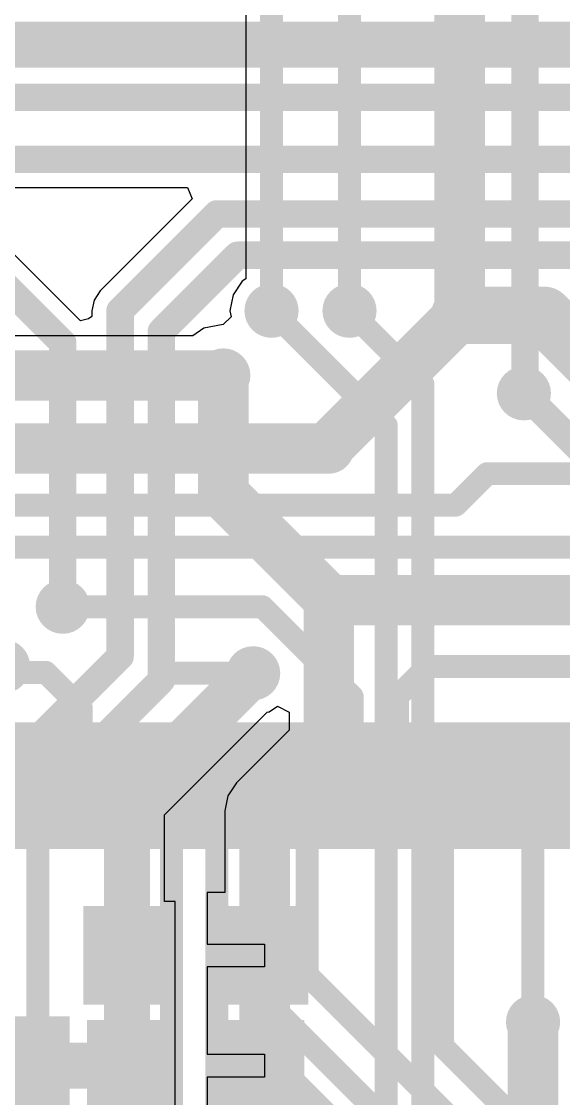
# Model space of a CAD drawing. Header units: millimetres. Extents: x 0 to 214, y 0 to 214.
# Drawn here: x 3.812 to 4.0483, y 2.0827 to 2.5521 of the extents above; entities that cross this region are included whole.
import ezdxf

# ---------------------------------------------------------------- set-up
doc = ezdxf.new("R2010")
doc.units = ezdxf.units.MM
doc.header["$MEASUREMENT"] = 0
for name, color, linetype in [('BottomLayer', 5, 'Continuous'), ('BottomPaste', 16, 'Continuous'), ('BottomSolder', 6, 'Continuous'), ('TopLayer', 1, 'Continuous'), ('TopPaste', 8, 'Continuous'), ('TopSolder', 216, 'Continuous'), ('ViaHoleLayer', 16, 'Continuous')]:
    doc.layers.add(name, color=color, linetype=linetype)

# ---------------------------------------------------------------- blocks, each defined once
blk = doc.blocks.new('RES_0603_B_4')
at = {"layer": 'BottomLayer'}
for points in [[(-0.045, -0.0175), (-0.045, 0.0175), (-0.015, 0.0175), (-0.015, -0.0175)], [(0.015, -0.0175), (0.015, 0.0175), (0.045, 0.0175), (0.045, -0.0175)]]:
    blk.add_hatch(color=5, dxfattribs=at).paths.add_polyline_path(points)
at = {"layer": 'BottomPaste'}
for points in [[(-0.045, -0.0175), (-0.045, 0.0175), (-0.015, 0.0175), (-0.015, -0.0175)], [(0.015, -0.0175), (0.015, 0.0175), (0.045, 0.0175), (0.045, -0.0175)]]:
    blk.add_hatch(color=16, dxfattribs=at).paths.add_polyline_path(points)
at = {"layer": 'BottomSolder'}
for points in [[(-0.049, -0.0215), (-0.049, 0.0215), (-0.011, 0.0215), (-0.011, -0.0215)], [(0.011, -0.0215), (0.011, 0.0215), (0.049, 0.0215), (0.049, -0.0215)]]:
    blk.add_hatch(color=6, dxfattribs=at).paths.add_polyline_path(points)
blk = doc.blocks.new('LQFP_100_101')
at = {"layer": 'TopLayer'}
for points in [[(-0.15157, -0.2815), (-0.15157, -0.32874), (-0.16339, -0.32874), (-0.16339, -0.2815)], [(-0.13189, -0.2815), (-0.13189, -0.32874), (-0.1437, -0.32874), (-0.1437, -0.2815)], [(-0.1122, -0.2815), (-0.1122, -0.32874), (-0.12402, -0.32874), (-0.12402, -0.2815)], [(-0.09252, -0.2815), (-0.09252, -0.32874), (-0.10433, -0.32874), (-0.10433, -0.2815)], [(-0.07283, -0.2815), (-0.07283, -0.32874), (-0.08465, -0.32874), (-0.08465, -0.2815)], [(-0.05315, -0.2815), (-0.05315, -0.32874), (-0.06496, -0.32874), (-0.06496, -0.2815)], [(-0.03346, -0.2815), (-0.03346, -0.32874), (-0.04528, -0.32874), (-0.04528, -0.2815)], [(-0.01378, -0.2815), (-0.01378, -0.32874), (-0.02559, -0.32874), (-0.02559, -0.2815)], [(0.00591, -0.2815), (0.00591, -0.32874), (-0.00591, -0.32874), (-0.00591, -0.2815)], [(0.02559, -0.2815), (0.02559, -0.32874), (0.01378, -0.32874), (0.01378, -0.2815)], [(0.04528, -0.2815), (0.04528, -0.32874), (0.03346, -0.32874), (0.03346, -0.2815)], [(0.06496, -0.2815), (0.06496, -0.32874), (0.05315, -0.32874), (0.05315, -0.2815)]]:
    blk.add_hatch(color=1, dxfattribs=at).paths.add_polyline_path(points)
at = {"layer": 'TopPaste'}
for points in [[(-0.15157, -0.2815), (-0.15157, -0.32874), (-0.16339, -0.32874), (-0.16339, -0.2815)], [(-0.13189, -0.2815), (-0.13189, -0.32874), (-0.1437, -0.32874), (-0.1437, -0.2815)], [(-0.1122, -0.2815), (-0.1122, -0.32874), (-0.12402, -0.32874), (-0.12402, -0.2815)], [(-0.09252, -0.2815), (-0.09252, -0.32874), (-0.10433, -0.32874), (-0.10433, -0.2815)], [(-0.07283, -0.2815), (-0.07283, -0.32874), (-0.08465, -0.32874), (-0.08465, -0.2815)], [(-0.05315, -0.2815), (-0.05315, -0.32874), (-0.06496, -0.32874), (-0.06496, -0.2815)], [(-0.03346, -0.2815), (-0.03346, -0.32874), (-0.04528, -0.32874), (-0.04528, -0.2815)], [(-0.01378, -0.2815), (-0.01378, -0.32874), (-0.02559, -0.32874), (-0.02559, -0.2815)], [(0.00591, -0.2815), (0.00591, -0.32874), (-0.00591, -0.32874), (-0.00591, -0.2815)], [(0.02559, -0.2815), (0.02559, -0.32874), (0.01378, -0.32874), (0.01378, -0.2815)], [(0.04528, -0.2815), (0.04528, -0.32874), (0.03346, -0.32874), (0.03346, -0.2815)], [(0.06496, -0.2815), (0.06496, -0.32874), (0.05315, -0.32874), (0.05315, -0.2815)]]:
    blk.add_hatch(color=8, dxfattribs=at).paths.add_polyline_path(points)
at = {"layer": 'TopSolder'}
for points in [[(-0.14757, -0.2775), (-0.14757, -0.33274), (-0.16739, -0.33274), (-0.16739, -0.2775)], [(-0.12789, -0.2775), (-0.12789, -0.33274), (-0.1477, -0.33274), (-0.1477, -0.2775)], [(-0.1082, -0.2775), (-0.1082, -0.33274), (-0.12802, -0.33274), (-0.12802, -0.2775)], [(-0.08852, -0.2775), (-0.08852, -0.33274), (-0.10833, -0.33274), (-0.10833, -0.2775)], [(-0.06883, -0.2775), (-0.06883, -0.33274), (-0.08865, -0.33274), (-0.08865, -0.2775)], [(-0.04915, -0.2775), (-0.04915, -0.33274), (-0.06896, -0.33274), (-0.06896, -0.2775)], [(-0.02946, -0.2775), (-0.02946, -0.33274), (-0.04928, -0.33274), (-0.04928, -0.2775)], [(-0.00978, -0.2775), (-0.00978, -0.33274), (-0.02959, -0.33274), (-0.02959, -0.2775)], [(0.00991, -0.2775), (0.00991, -0.33274), (-0.00991, -0.33274), (-0.00991, -0.2775)], [(0.02959, -0.2775), (0.02959, -0.33274), (0.00978, -0.33274), (0.00978, -0.2775)], [(0.04928, -0.2775), (0.04928, -0.33274), (0.02946, -0.33274), (0.02946, -0.2775)], [(0.06896, -0.2775), (0.06896, -0.33274), (0.04915, -0.33274), (0.04915, -0.2775)], [(0.08865, -0.2775), (0.08865, -0.33274), (0.06883, -0.33274), (0.06883, -0.2775)]]:
    blk.add_hatch(color=216, dxfattribs=at).paths.add_polyline_path(points)
blk = doc.blocks.new('RES_0603_B_312')
at = {"layer": 'BottomLayer'}
for points in [[(-0.045, -0.0175), (-0.045, 0.0175), (-0.015, 0.0175), (-0.015, -0.0175)], [(0.015, -0.0175), (0.015, 0.0175), (0.045, 0.0175), (0.045, -0.0175)]]:
    blk.add_hatch(color=5, dxfattribs=at).paths.add_polyline_path(points)
at = {"layer": 'BottomPaste'}
for points in [[(-0.045, -0.0175), (-0.045, 0.0175), (-0.015, 0.0175), (-0.015, -0.0175)], [(0.015, -0.0175), (0.015, 0.0175), (0.045, 0.0175), (0.045, -0.0175)]]:
    blk.add_hatch(color=16, dxfattribs=at).paths.add_polyline_path(points)
at = {"layer": 'BottomSolder'}
for points in [[(-0.049, -0.0215), (-0.049, 0.0215), (-0.011, 0.0215), (-0.011, -0.0215)], [(0.011, -0.0215), (0.011, 0.0215), (0.049, 0.0215), (0.049, -0.0215)]]:
    blk.add_hatch(color=6, dxfattribs=at).paths.add_polyline_path(points)
blk = doc.blocks.new('C__0603_B_351')
at = {"layer": 'BottomLayer'}
for points in [[(-0.045, -0.0175), (-0.045, 0.0175), (-0.015, 0.0175), (-0.015, -0.0175)], [(0.015, -0.0175), (0.015, 0.0175), (0.045, 0.0175), (0.045, -0.0175)]]:
    blk.add_hatch(color=5, dxfattribs=at).paths.add_polyline_path(points)
at = {"layer": 'BottomPaste'}
for points in [[(-0.045, -0.0175), (-0.045, 0.0175), (-0.015, 0.0175), (-0.015, -0.0175)], [(0.015, -0.0175), (0.015, 0.0175), (0.045, 0.0175), (0.045, -0.0175)]]:
    blk.add_hatch(color=16, dxfattribs=at).paths.add_polyline_path(points)
at = {"layer": 'BottomSolder'}
for points in [[(-0.04736, -0.01986), (-0.04736, 0.01986), (-0.01264, 0.01986), (-0.01264, -0.01986)], [(0.01264, -0.01986), (0.01264, 0.01986), (0.04736, 0.01986), (0.04736, -0.01986)]]:
    blk.add_hatch(color=6, dxfattribs=at).paths.add_polyline_path(points)

msp = doc.modelspace()

# ---------------------------------------------------------------- hatches: boundary and pattern name
at = {"layer": 'BottomLayer'}
h = msp.add_hatch(color=5, dxfattribs=at)
edge = h.paths.add_edge_path()
edge.add_arc((3.921, 2.426), 0.01181, 0, 360)
h = msp.add_hatch(color=5, dxfattribs=at)
edge = h.paths.add_edge_path()
edge.add_arc((3.955, 2.426), 0.01181, 0, 360)
h = msp.add_hatch(color=5, dxfattribs=at)
edge = h.paths.add_edge_path()
edge.add_arc((4.003, 2.424), 0.01181, 0, 360)
h = msp.add_hatch(color=5, dxfattribs=at)
edge = h.paths.add_edge_path()
edge.add_arc((3.9, 2.39781), 0.01181, 0, 360)
h = msp.add_hatch(color=5, dxfattribs=at)
edge = h.paths.add_edge_path()
edge.add_arc((4.031, 2.39), 0.01181, 0, 360)
h = msp.add_hatch(color=5, dxfattribs=at)
edge = h.paths.add_edge_path()
edge.add_arc((3.94607, 2.30019), 0.01181, 0, 360)
h = msp.add_hatch(color=5, dxfattribs=at)
edge = h.paths.add_edge_path()
edge.add_arc((3.83, 2.297), 0.01181, 0, 360)
h = msp.add_hatch(color=5, dxfattribs=at)
edge = h.paths.add_edge_path()
edge.add_arc((3.804, 2.271), 0.01181, 0, 360)
h = msp.add_hatch(color=5, dxfattribs=at)
edge = h.paths.add_edge_path()
edge.add_arc((3.913, 2.268), 0.01181, 0, 360)
h = msp.add_hatch(color=5, dxfattribs=at)
edge = h.paths.add_edge_path()
edge.add_arc((4.035, 2.116), 0.01181, 0, 360)
at = {"layer": 'BottomSolder'}
h = msp.add_hatch(color=6, dxfattribs=at)
edge = h.paths.add_edge_path()
edge.add_arc((3.921, 2.426), 0.00591, 0, 360)
h = msp.add_hatch(color=6, dxfattribs=at)
edge = h.paths.add_edge_path()
edge.add_arc((3.955, 2.426), 0.00591, 0, 360)
h = msp.add_hatch(color=6, dxfattribs=at)
edge = h.paths.add_edge_path()
edge.add_arc((4.003, 2.424), 0.00591, 0, 360)
h = msp.add_hatch(color=6, dxfattribs=at)
edge = h.paths.add_edge_path()
edge.add_arc((3.9, 2.39781), 0.00591, 0, 360)
h = msp.add_hatch(color=6, dxfattribs=at)
edge = h.paths.add_edge_path()
edge.add_arc((4.031, 2.39), 0.00591, 0, 360)
h = msp.add_hatch(color=6, dxfattribs=at)
edge = h.paths.add_edge_path()
edge.add_arc((3.94607, 2.30019), 0.00591, 0, 360)
h = msp.add_hatch(color=6, dxfattribs=at)
edge = h.paths.add_edge_path()
edge.add_arc((3.83, 2.297), 0.00591, 0, 360)
h = msp.add_hatch(color=6, dxfattribs=at)
edge = h.paths.add_edge_path()
edge.add_arc((3.913, 2.268), 0.00591, 0, 360)
h = msp.add_hatch(color=6, dxfattribs=at)
edge = h.paths.add_edge_path()
edge.add_arc((4.035, 2.116), 0.00591, 0, 360)
at = {"layer": 'TopLayer'}
h = msp.add_hatch(color=1, dxfattribs=at)
edge = h.paths.add_edge_path()
edge.add_arc((3.921, 2.426), 0.01181, 0, 360)
h = msp.add_hatch(color=1, dxfattribs=at)
edge = h.paths.add_edge_path()
edge.add_arc((3.955, 2.426), 0.01181, 0, 360)
h = msp.add_hatch(color=1, dxfattribs=at)
edge = h.paths.add_edge_path()
edge.add_arc((4.003, 2.424), 0.01181, 0, 360)
h = msp.add_hatch(color=1, dxfattribs=at)
edge = h.paths.add_edge_path()
edge.add_arc((3.9, 2.39781), 0.01181, 0, 360)
h = msp.add_hatch(color=1, dxfattribs=at)
edge = h.paths.add_edge_path()
edge.add_arc((4.031, 2.39), 0.01181, 0, 360)
h = msp.add_hatch(color=1, dxfattribs=at)
edge = h.paths.add_edge_path()
edge.add_arc((3.94607, 2.30019), 0.01181, 0, 360)
h = msp.add_hatch(color=1, dxfattribs=at)
edge = h.paths.add_edge_path()
edge.add_arc((3.83, 2.297), 0.01181, 0, 360)
h = msp.add_hatch(color=1, dxfattribs=at)
edge = h.paths.add_edge_path()
edge.add_arc((3.804, 2.271), 0.01181, 0, 360)
h = msp.add_hatch(color=1, dxfattribs=at)
edge = h.paths.add_edge_path()
edge.add_arc((3.913, 2.268), 0.01181, 0, 360)
h = msp.add_hatch(color=1, dxfattribs=at)
edge = h.paths.add_edge_path()
edge.add_arc((4.035, 2.116), 0.01181, 0, 360)
at = {"layer": 'TopSolder'}
h = msp.add_hatch(color=216, dxfattribs=at)
edge = h.paths.add_edge_path()
edge.add_arc((3.921, 2.426), 0.00591, 0, 360)
h = msp.add_hatch(color=216, dxfattribs=at)
edge = h.paths.add_edge_path()
edge.add_arc((3.955, 2.426), 0.00591, 0, 360)
h = msp.add_hatch(color=216, dxfattribs=at)
edge = h.paths.add_edge_path()
edge.add_arc((4.003, 2.424), 0.00591, 0, 360)
h = msp.add_hatch(color=216, dxfattribs=at)
edge = h.paths.add_edge_path()
edge.add_arc((3.9, 2.39781), 0.00591, 0, 360)
h = msp.add_hatch(color=216, dxfattribs=at)
edge = h.paths.add_edge_path()
edge.add_arc((4.031, 2.39), 0.00591, 0, 360)
h = msp.add_hatch(color=216, dxfattribs=at)
edge = h.paths.add_edge_path()
edge.add_arc((3.94607, 2.30019), 0.00591, 0, 360)
h = msp.add_hatch(color=216, dxfattribs=at)
edge = h.paths.add_edge_path()
edge.add_arc((3.83, 2.297), 0.00591, 0, 360)
h = msp.add_hatch(color=216, dxfattribs=at)
edge = h.paths.add_edge_path()
edge.add_arc((3.913, 2.268), 0.00591, 0, 360)
h = msp.add_hatch(color=216, dxfattribs=at)
edge = h.paths.add_edge_path()
edge.add_arc((4.035, 2.116), 0.00591, 0, 360)
at = {"layer": 'ViaHoleLayer'}
h = msp.add_hatch(color=16, dxfattribs=at)
edge = h.paths.add_edge_path()
edge.add_arc((3.921, 2.426), 0.00591, 0, 360)
h = msp.add_hatch(color=16, dxfattribs=at)
edge = h.paths.add_edge_path()
edge.add_arc((3.955, 2.426), 0.00591, 0, 360)
h = msp.add_hatch(color=16, dxfattribs=at)
edge = h.paths.add_edge_path()
edge.add_arc((4.003, 2.424), 0.00591, 0, 360)
h = msp.add_hatch(color=16, dxfattribs=at)
edge = h.paths.add_edge_path()
edge.add_arc((3.9, 2.39781), 0.00591, 0, 360)
h = msp.add_hatch(color=16, dxfattribs=at)
edge = h.paths.add_edge_path()
edge.add_arc((4.031, 2.39), 0.00591, 0, 360)
h = msp.add_hatch(color=16, dxfattribs=at)
edge = h.paths.add_edge_path()
edge.add_arc((3.94607, 2.30019), 0.00591, 0, 360)
h = msp.add_hatch(color=16, dxfattribs=at)
edge = h.paths.add_edge_path()
edge.add_arc((3.83, 2.297), 0.00591, 0, 360)
h = msp.add_hatch(color=16, dxfattribs=at)
edge = h.paths.add_edge_path()
edge.add_arc((3.913, 2.268), 0.00591, 0, 360)
h = msp.add_hatch(color=16, dxfattribs=at)
edge = h.paths.add_edge_path()
edge.add_arc((4.035, 2.116), 0.00591, 0, 360)

# ---------------------------------------------------------------- linework, layer by layer
at = {"layer": 'BottomLayer'}
for p, q in [((3.513, 2.47976), (3.88439, 2.47976)), ((3.88439, 2.47976), (3.88646, 2.47476)), ((3.88646, 2.47476), (3.84635, 2.43465)), ((3.83776, 2.42154), (3.80065, 2.45865)), ((3.84635, 2.43465), (3.8437, 2.43068)), ((3.8437, 2.43068), (3.84276, 2.426)), ((3.84122, 2.42241), (3.83776, 2.42154)), ((3.84276, 2.42346), (3.84122, 2.42241)), ((3.84276, 2.426), (3.84276, 2.42346)), ((3.91995, 2.25122), (3.92367, 2.25371)), ((3.92367, 2.25371), (3.92867, 2.25107)), ((3.87431, 2.20624), (3.91913, 2.25106)), ((3.91913, 2.25106), (3.91995, 2.25122)), ((3.92867, 2.25107), (3.92867, 2.24318)), ((3.92867, 2.24318), (3.90574, 2.22026)), ((3.90574, 2.22026), (3.90199, 2.21463)), ((3.90199, 2.21463), (3.90067, 2.208)), ((3.87431, 2.1685), (3.87431, 2.20624)), ((3.90067, 2.208), (3.90067, 2.1725)), ((3.879, 2.1685), (3.87431, 2.1685)), ((3.879, 2.1215), (3.879, 2.1685)), ((3.90067, 2.1725), (3.893, 2.1725)), ((3.893, 2.1725), (3.893, 2.15)), ((3.893, 2.15), (3.918, 2.15)), ((3.918, 2.15), (3.918, 2.14)), ((3.918, 2.14), (3.893, 2.14)), ((3.893, 2.14), (3.893, 2.1175)), ((3.879, 2.1205), (3.879, 2.1215)), ((3.879, 2.1215), (3.879, 2.1215)), ((3.879, 2.07947), (3.879, 2.1205)), ((3.879, 2.1205), (3.879, 2.1205)), ((3.893, 2.1175), (3.893, 2.102)), ((3.893, 2.102), (3.918, 2.102)), ((3.918, 2.102), (3.918, 2.092)), ((3.918, 2.092), (3.893, 2.092)), ((3.893, 2.092), (3.893, 2.07866))]:
    msp.add_line(p, q, dxfattribs=at)
for points, const_width in [([(3.54791, 2.542), (4.184, 2.542)], 0.02), ([(3.52, 2.519), (4.159, 2.519)], 0.012), ([(3.513, 2.492), (4.144, 2.492)], 0.012), ([(3.855, 2.426), (3.89719, 2.46819)], 0.012), ([(3.89719, 2.46819), (4.22519, 2.46819)], 0.012), ([(3.792, 2.45), (3.83, 2.412)], 0.012), ([(3.873, 2.417), (3.90619, 2.45019)], 0.012), ([(3.90619, 2.45019), (4.23619, 2.45019)], 0.012), ([(4.003, 2.424), (4.03987, 2.424)], 0.025), ([(4.03987, 2.424), (4.07187, 2.392)], 0.025), ([(3.855, 2.27534), (3.855, 2.426)], 0.012), ([(3.921, 2.426), (3.971, 2.376)], 0.01), ([(3.955, 2.426), (3.987, 2.394)], 0.01), ([(3.873, 2.265), (3.873, 2.417)], 0.012), ([(3.83, 2.297), (3.83, 2.412)], 0.012), ([(3.9, 2.34626), (3.9, 2.39781)], 0.022), ([(3.987, 2.039), (3.987, 2.394)], 0.01), ([(4.031, 2.39), (4.068, 2.353)], 0.012), ([(3.971, 2.046), (3.971, 2.376)], 0.01), ([(3.9, 2.34626), (3.94607, 2.30019)], 0.022), ([(3.946, 2.30012), (3.94607, 2.30019)], 0.022), ([(3.946, 2.236), (3.946, 2.30012)], 0.022), ([(3.76166, 2.182), (3.855, 2.27534)], 0.012), ([(3.858, 2.213), (3.913, 2.268)], 0.02), ([(3.772, 2.164), (3.873, 2.265)], 0.012), ([(3.918, 2.208), (3.946, 2.236)], 0.022), ([(3.858, 2.097), (3.858, 2.213)], 0.02), ([(3.918, 2.145), (3.918, 2.208)], 0.022), ([(3.918, 2.097), (3.918, 2.145)], 0.022), ([(4.035, 2.046), (4.035, 2.116)], 0.022), ([(3.918, 2.0945), (3.918, 2.097)], 0.022), ([(3.814, 2.097), (3.858, 2.097)], 0.02), ([(3.918, 2.0945), (3.943, 2.0695)], 0.022)]:
    msp.add_lwpolyline(points, dxfattribs=dict(at, const_width=const_width))
for points, const_width in [([(3.89419, 2.46819, 1), (3.90019, 2.46819, 1)], 0.006), ([(3.89419, 2.46819, 1), (3.90019, 2.46819, 1)], 0.006), ([(3.90319, 2.45019, 1), (3.90919, 2.45019, 1)], 0.006), ([(3.90319, 2.45019, 1), (3.90919, 2.45019, 1)], 0.006), ([(3.99675, 2.424, 1), (4.00925, 2.424, 1)], 0.0125), ([(4.03362, 2.424, 1), (4.04612, 2.424, 1)], 0.0125), ([(4.03362, 2.424, 1), (4.04612, 2.424, 1)], 0.0125), ([(3.852, 2.426, 1), (3.858, 2.426, 1)], 0.006), ([(3.852, 2.426, 1), (3.858, 2.426, 1)], 0.006), ([(3.9185, 2.426, 1), (3.9235, 2.426, 1)], 0.005), ([(3.9525, 2.426, 1), (3.9575, 2.426, 1)], 0.005), ([(3.87, 2.417, 1), (3.876, 2.417, 1)], 0.006), ([(3.87, 2.417, 1), (3.876, 2.417, 1)], 0.006), ([(3.827, 2.412, 1), (3.833, 2.412, 1)], 0.006), ([(3.827, 2.412, 1), (3.833, 2.412, 1)], 0.006), ([(3.8945, 2.39781, 1), (3.9055, 2.39781, 1)], 0.011), ([(3.9845, 2.394, 1), (3.9895, 2.394, 1)], 0.005), ([(3.9845, 2.394, 1), (3.9895, 2.394, 1)], 0.005), ([(4.028, 2.39, 1), (4.034, 2.39, 1)], 0.006), ([(3.9685, 2.376, 1), (3.9735, 2.376, 1)], 0.005), ([(3.9685, 2.376, 1), (3.9735, 2.376, 1)], 0.005), ([(3.8945, 2.34626, 1), (3.9055, 2.34626, 1)], 0.011), ([(3.8945, 2.34626, 1), (3.9055, 2.34626, 1)], 0.011), ([(3.9405, 2.30012, 1), (3.9515, 2.30012, 1)], 0.011), ([(3.9405, 2.30012, 1), (3.9515, 2.30012, 1)], 0.011), ([(3.94057, 2.30019, 1), (3.95157, 2.30019, 1)], 0.011), ([(3.94057, 2.30019, 1), (3.95157, 2.30019, 1)], 0.011), ([(3.827, 2.297, 1), (3.833, 2.297, 1)], 0.006), ([(3.852, 2.27534, 1), (3.858, 2.27534, 1)], 0.006), ([(3.852, 2.27534, 1), (3.858, 2.27534, 1)], 0.006), ([(3.908, 2.268, 1), (3.918, 2.268, 1)], 0.01), ([(3.87, 2.265, 1), (3.876, 2.265, 1)], 0.006), ([(3.87, 2.265, 1), (3.876, 2.265, 1)], 0.006), ([(3.9405, 2.236, 1), (3.9515, 2.236, 1)], 0.011), ([(3.9405, 2.236, 1), (3.9515, 2.236, 1)], 0.011), ([(3.853, 2.213, 1), (3.863, 2.213, 1)], 0.01), ([(3.853, 2.213, 1), (3.863, 2.213, 1)], 0.01), ([(3.9125, 2.208, 1), (3.9235, 2.208, 1)], 0.011), ([(3.9125, 2.208, 1), (3.9235, 2.208, 1)], 0.011), ([(3.9125, 2.145, 1), (3.9235, 2.145, 1)], 0.011), ([(3.9125, 2.145, 1), (3.9235, 2.145, 1)], 0.011), ([(4.0295, 2.116, 1), (4.0405, 2.116, 1)], 0.011), ([(3.9125, 2.097, 1), (3.9235, 2.097, 1)], 0.011), ([(3.9125, 2.097, 1), (3.9235, 2.097, 1)], 0.011), ([(3.809, 2.097, 1), (3.819, 2.097, 1)], 0.01), ([(3.853, 2.097, 1), (3.863, 2.097, 1)], 0.01), ([(3.853, 2.097, 1), (3.863, 2.097, 1)], 0.01), ([(3.9125, 2.0945, 1), (3.9235, 2.0945, 1)], 0.011), ([(3.9125, 2.0945, 1), (3.9235, 2.0945, 1)], 0.011)]:
    msp.add_lwpolyline(points, format="xyb", close=True, dxfattribs=dict(at, const_width=const_width))
at = {"layer": 'TopLayer'}
for p, q in [((3.90978, 2.61635), (3.90978, 2.43993)), ((3.90816, 2.43884), (3.90422, 2.43295)), ((3.90978, 2.43993), (3.90816, 2.43884)), ((3.90422, 2.43295), (3.90284, 2.426)), ((3.90336, 2.42341), (3.9, 2.42005)), ((3.90284, 2.426), (3.90336, 2.42341)), ((3.89149, 2.41836), (3.88668, 2.41514)), ((3.9, 2.42005), (3.89149, 2.41836)), ((3.88668, 2.41514), (3.77132, 2.41514))]:
    msp.add_line(p, q, dxfattribs=at)
for points, const_width in [([(4.003, 2.424), (4.003, 2.731)], 0.022), ([(4.0315, 2.3905), (4.0315, 2.6555)], 0.012), ([(3.921, 2.426), (3.921, 2.621)], 0.01), ([(3.955, 2.426), (3.955, 2.618)], 0.01), ([(3.946, 2.367), (4.003, 2.424)], 0.022), ([(3.758, 2.39781), (3.9, 2.39781)], 0.022), ([(4.031, 2.39), (4.0315, 2.3905)], 0.012), ([(3.73, 2.366), (3.946, 2.366)], 0.022), ([(4.00128, 2.34128), (4.015, 2.355)], 0.01), ([(4.015, 2.355), (4.092, 2.355)], 0.01), ([(3.76465, 2.34128), (4.00128, 2.34128)], 0.01), ([(3.769, 2.323), (4.101, 2.323)], 0.01), ([(3.94607, 2.30019), (3.94638, 2.29988)], 0.022), ([(3.94638, 2.29988), (4.15512, 2.29988)], 0.022), ([(3.83, 2.297), (3.917, 2.297)], 0.01), ([(3.917, 2.297), (3.95618, 2.25782)], 0.01), ([(3.80661, 2.26839), (3.82261, 2.26839)], 0.01), ([(3.82261, 2.26839), (3.83807, 2.25293)], 0.01), ([(3.85776, 2.25076), (3.875, 2.268)], 0.01), ([(3.875, 2.268), (3.913, 2.268)], 0.01), ([(3.97587, 2.25787), (3.989, 2.271)], 0.01), ([(3.989, 2.271), (4.122, 2.271)], 0.01), ([(3.95618, 2.21904), (3.95618, 2.25782)], 0.01), ([(3.97587, 2.21904), (3.97587, 2.25787)], 0.01), ([(3.83807, 2.21904), (3.83807, 2.25293)], 0.01), ([(3.85776, 2.21904), (3.85776, 2.25076)], 0.01), ([(3.819, 2.21843), (3.81919, 2.21823)], 0.01), ([(3.81919, 1.92781), (3.81919, 2.21823)], 0.01), ([(3.87744, 2.06162), (3.87744, 2.21904)], 0.01), ([(3.89713, 2.07687), (3.89713, 2.21904)], 0.01), ([(3.91681, 2.12719), (3.91681, 2.21904)], 0.01), ([(3.9365, 2.13661), (3.9365, 2.21904)], 0.01), ([(3.99555, 2.10545), (3.99555, 2.21904)], 0.01), ([(4.03492, 2.21851), (4.03496, 2.21847)], 0.01), ([(4.03496, 2.11604), (4.03496, 2.21847)], 0.01), ([(3.9365, 2.13661), (4.046, 2.02711)], 0.01), ([(3.91681, 2.12719), (3.998, 2.046)], 0.01), ([(4.03496, 2.11604), (4.035, 2.116)], 0.01), ([(3.99555, 2.10545), (4.043, 2.058)], 0.01)]:
    msp.add_lwpolyline(points, dxfattribs=dict(at, const_width=const_width))
for points, const_width in [([(3.9975, 2.424, 1), (4.0085, 2.424, 1)], 0.011), ([(3.9975, 2.424, 1), (4.0085, 2.424, 1)], 0.011), ([(3.9185, 2.426, 1), (3.9235, 2.426, 1)], 0.005), ([(3.9525, 2.426, 1), (3.9575, 2.426, 1)], 0.005), ([(3.8945, 2.39781, 1), (3.9055, 2.39781, 1)], 0.011), ([(4.028, 2.39, 1), (4.034, 2.39, 1)], 0.006), ([(4.0285, 2.3905, 1), (4.0345, 2.3905, 1)], 0.006), ([(4.0285, 2.3905, 1), (4.0345, 2.3905, 1)], 0.006), ([(3.9405, 2.367, 1), (3.9515, 2.367, 1)], 0.011), ([(3.9405, 2.366, 1), (3.9515, 2.366, 1)], 0.011), ([(4.0125, 2.355, 1), (4.0175, 2.355, 1)], 0.005), ([(4.0125, 2.355, 1), (4.0175, 2.355, 1)], 0.005), ([(3.99878, 2.34128, 1), (4.00378, 2.34128, 1)], 0.005), ([(3.99878, 2.34128, 1), (4.00378, 2.34128, 1)], 0.005), ([(3.94057, 2.30019, 1), (3.95157, 2.30019, 1)], 0.011), ([(3.94088, 2.29988, 1), (3.95188, 2.29988, 1)], 0.011), ([(3.94088, 2.29988, 1), (3.95188, 2.29988, 1)], 0.011), ([(3.8275, 2.297, 1), (3.8325, 2.297, 1)], 0.005), ([(3.9145, 2.297, 1), (3.9195, 2.297, 1)], 0.005), ([(3.9145, 2.297, 1), (3.9195, 2.297, 1)], 0.005), ([(3.82011, 2.26839, 1), (3.82511, 2.26839, 1)], 0.005), ([(3.82011, 2.26839, 1), (3.82511, 2.26839, 1)], 0.005), ([(3.8725, 2.268, 1), (3.8775, 2.268, 1)], 0.005), ([(3.8725, 2.268, 1), (3.8775, 2.268, 1)], 0.005), ([(3.9105, 2.268, 1), (3.9155, 2.268, 1)], 0.005), ([(3.9865, 2.271, 1), (3.9915, 2.271, 1)], 0.005), ([(3.9865, 2.271, 1), (3.9915, 2.271, 1)], 0.005), ([(3.95368, 2.25782, 1), (3.95868, 2.25782, 1)], 0.005), ([(3.95368, 2.25782, 1), (3.95868, 2.25782, 1)], 0.005), ([(3.97337, 2.25787, 1), (3.97837, 2.25787, 1)], 0.005), ([(3.97337, 2.25787, 1), (3.97837, 2.25787, 1)], 0.005), ([(3.83557, 2.25293, 1), (3.84057, 2.25293, 1)], 0.005), ([(3.83557, 2.25293, 1), (3.84057, 2.25293, 1)], 0.005), ([(3.85526, 2.25076, 1), (3.86026, 2.25076, 1)], 0.005), ([(3.85526, 2.25076, 1), (3.86026, 2.25076, 1)], 0.005), ([(3.8165, 2.21843, 1), (3.8215, 2.21843, 1)], 0.005), ([(3.81669, 2.21823, 1), (3.82169, 2.21823, 1)], 0.005), ([(3.81669, 2.21823, 1), (3.82169, 2.21823, 1)], 0.005), ([(3.83557, 2.21904, 1), (3.84057, 2.21904, 1)], 0.005), ([(3.85526, 2.21904, 1), (3.86026, 2.21904, 1)], 0.005), ([(3.87494, 2.21904, 1), (3.87994, 2.21904, 1)], 0.005), ([(3.89463, 2.21904, 1), (3.89963, 2.21904, 1)], 0.005), ([(3.91431, 2.21904, 1), (3.91931, 2.21904, 1)], 0.005), ([(3.934, 2.21904, 1), (3.939, 2.21904, 1)], 0.005), ([(3.95368, 2.21904, 1), (3.95868, 2.21904, 1)], 0.005), ([(3.97337, 2.21904, 1), (3.97837, 2.21904, 1)], 0.005), ([(3.99305, 2.21904, 1), (3.99805, 2.21904, 1)], 0.005), ([(4.03242, 2.21851, 1), (4.03742, 2.21851, 1)], 0.005), ([(4.03246, 2.21847, 1), (4.03746, 2.21847, 1)], 0.005), ([(4.03246, 2.21847, 1), (4.03746, 2.21847, 1)], 0.005), ([(3.934, 2.13661, 1), (3.939, 2.13661, 1)], 0.005), ([(3.934, 2.13661, 1), (3.939, 2.13661, 1)], 0.005), ([(3.91431, 2.12719, 1), (3.91931, 2.12719, 1)], 0.005), ([(3.91431, 2.12719, 1), (3.91931, 2.12719, 1)], 0.005), ([(4.03246, 2.11604, 1), (4.03746, 2.11604, 1)], 0.005), ([(4.03246, 2.11604, 1), (4.03746, 2.11604, 1)], 0.005), ([(4.0325, 2.116, 1), (4.0375, 2.116, 1)], 0.005), ([(3.99305, 2.10545, 1), (3.99805, 2.10545, 1)], 0.005), ([(3.99305, 2.10545, 1), (3.99805, 2.10545, 1)], 0.005)]:
    msp.add_lwpolyline(points, format="xyb", close=True, dxfattribs=dict(at, const_width=const_width))

# ---------------------------------------------------------------- block references
for name, p in [('LQFP_100_101', (3.97587, 2.52416)), ('RES_0603_B_4', (3.784, 2.097)), ('C__0603_B_351', (3.888, 2.097))]:
    msp.add_blockref(name, p)
at = {"rotation": 180}
msp.add_blockref('RES_0603_B_312', (3.888, 2.145), dxfattribs=at)

doc.saveas('drawing.dxf')
